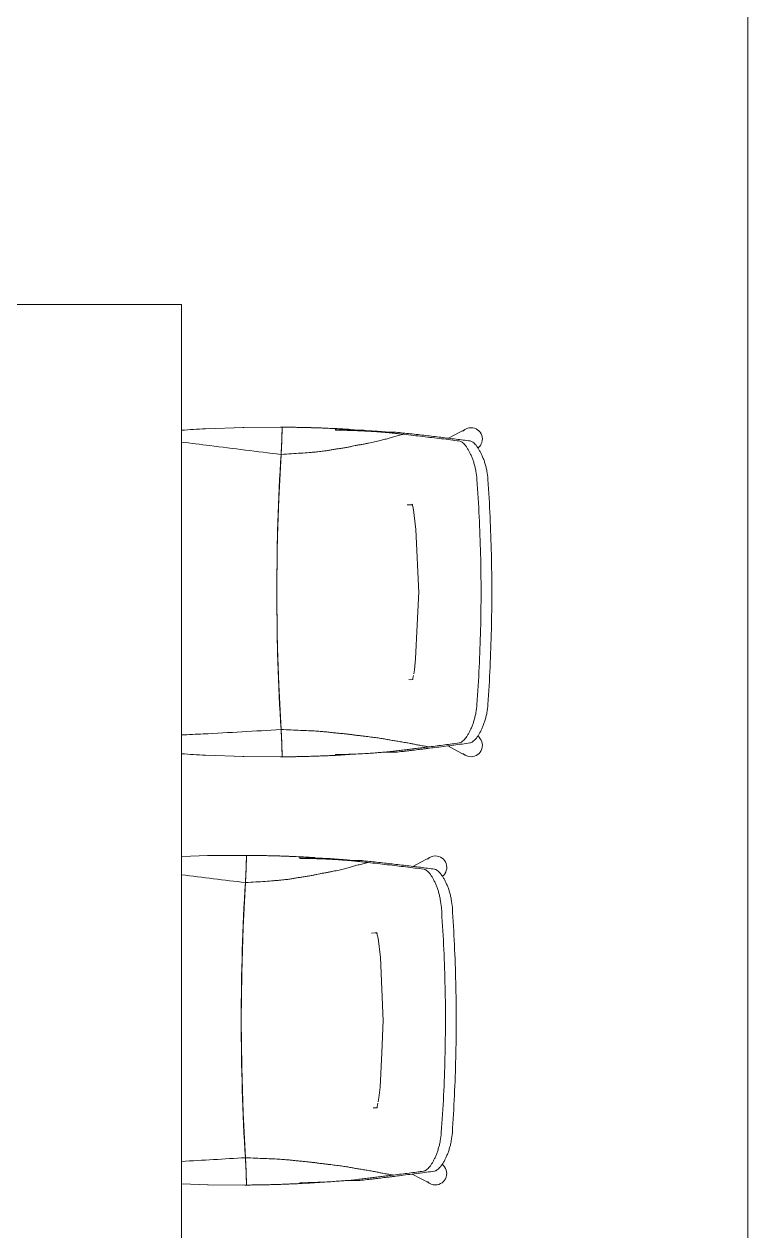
# Model space of a CAD drawing. Header units: millimetres. Extents: x 586.5 to 618.3, y 239.1 to 272.6.
# Drawn here: x 592.841 to 593.922, y 246.246 to 248.049 of the extents above; entities that cross this region are included whole.
import ezdxf

# ---------------------------------------------------------------- set-up
doc = ezdxf.new("R2010")
doc.units = ezdxf.units.MM
doc.header["$LTSCALE"] = 75
doc.layers.add('A Arquitetura LRZ', color=252, linetype='Continuous', lineweight=9)
doc.layers.add('A Mobiliário LRZ', color=253, linetype='Continuous', lineweight=9)

msp = doc.modelspace()

# ---------------------------------------------------------------- linework, layer by layer
at = {"layer": 'A Arquitetura LRZ'}
msp.add_line((593.9215, 249.2604), (593.9215, 240.1799), dxfattribs=at)
at = {"layer": 'A Mobiliário LRZ'}
for p, q in [((593.0758, 247.6304), (592.0758, 247.6304)), ((593.0758, 245.4304), (593.0758, 247.6304)), ((593.1686, 247.4467), (593.1115, 247.4446)), ((593.1675, 247.4467), (593.1686, 247.4467)), ((593.2259, 247.4471), (593.1686, 247.4467)), ((593.2247, 247.4471), (593.2236, 247.4471)), ((593.2259, 247.4471), (593.2247, 247.4471)), ((593.2259, 247.4471), (593.2253, 247.4264)), ((593.3056, 247.4426), (593.3056, 247.4449)), ((593.3056, 247.443), (593.3283, 247.443)), ((593.3507, 247.4423), (593.3686, 247.4409)), ((593.4743, 247.4305), (593.5, 247.4443)), ((593.2253, 247.4264), (593.2243, 247.4063)), ((593.3686, 247.4409), (593.3865, 247.4394)), ((593.3865, 247.4394), (593.3958, 247.4394)), ((593.2243, 247.4063), (593.2209, 247.3398)), ((593.2209, 247.3398), (593.2188, 247.2708)), ((593.4129, 247.331), (593.4181, 247.3312)), ((593.4194, 247.3312), (593.4181, 247.3312)), ((593.4212, 247.331), (593.4194, 247.3312)), ((593.4201, 247.3313), (593.4197, 247.332)), ((593.4205, 247.3302), (593.4201, 247.3313)), ((593.4211, 247.3285), (593.4205, 247.3302)), ((593.4224, 247.3233), (593.4211, 247.3285)), ((593.4214, 247.331), (593.4212, 247.331)), ((593.4258, 247.2942), (593.4224, 247.3233)), ((593.4301, 247.1995), (593.4258, 247.2942)), ((593.2188, 247.2708), (593.2181, 247.2007)), ((593.2181, 247.2007), (593.2188, 247.1306)), ((593.4279, 247.1518), (593.4301, 247.2008)), ((593.4301, 247.2008), (593.4301, 247.2013)), ((593.4254, 247.1007), (593.4279, 247.1518)), ((593.2188, 247.1306), (593.2209, 247.0617)), ((593.4237, 247.0846), (593.4254, 247.1007)), ((593.4226, 247.0785), (593.4237, 247.0846)), ((593.4181, 247.0696), (593.415, 247.0697)), ((593.4181, 247.0696), (593.4212, 247.0698)), ((593.421, 247.0719), (593.4215, 247.0738)), ((593.4212, 247.0698), (593.421, 247.0719)), ((593.4215, 247.0738), (593.4221, 247.0761)), ((593.2209, 247.0617), (593.2243, 246.9952)), ((593.2243, 246.9952), (593.2253, 246.9751)), ((593.2253, 246.9751), (593.2259, 246.9543)), ((593.1115, 246.9568), (593.1686, 246.9547)), ((593.1686, 246.9547), (593.1675, 246.9548)), ((593.1686, 246.9547), (593.2259, 246.9543)), ((593.2236, 246.9543), (593.2247, 246.9543)), ((593.2247, 246.9543), (593.2259, 246.9543)), ((593.3056, 246.9565), (593.3056, 246.9577)), ((593.3202, 246.9573), (593.3056, 246.9573)), ((593.3202, 246.9573), (593.3347, 246.9581)), ((593.3347, 246.9581), (593.3493, 246.9591)), ((593.3951, 246.9611), (593.3778, 246.9611)), ((593.5, 246.9565), (593.4735, 246.9707)), ((593.1154, 246.8067), (593.0758, 246.8054)), ((593.1143, 246.8067), (593.1154, 246.8067)), ((593.1727, 246.8071), (593.1154, 246.8067)), ((593.1716, 246.8071), (593.1704, 246.8071)), ((593.1727, 246.8071), (593.1716, 246.8071)), ((593.1727, 246.8071), (593.1721, 246.7864)), ((593.2524, 246.8026), (593.2524, 246.8049)), ((593.2524, 246.803), (593.2751, 246.803)), ((593.2975, 246.8023), (593.3154, 246.8009)), ((593.3154, 246.8009), (593.3333, 246.7994)), ((593.3333, 246.7994), (593.3426, 246.7994)), ((593.4211, 246.7905), (593.4469, 246.8043)), ((593.1721, 246.7864), (593.1711, 246.7663)), ((593.1711, 246.7663), (593.1677, 246.6998)), ((593.1677, 246.6998), (593.1656, 246.6308)), ((593.3597, 246.691), (593.3649, 246.6912)), ((593.3662, 246.6912), (593.3649, 246.6912)), ((593.3681, 246.691), (593.3662, 246.6912)), ((593.3669, 246.6913), (593.3665, 246.692)), ((593.3673, 246.6902), (593.3669, 246.6913)), ((593.3679, 246.6885), (593.3673, 246.6902)), ((593.3692, 246.6833), (593.3679, 246.6885)), ((593.3682, 246.691), (593.3681, 246.691)), ((593.3727, 246.6542), (593.3692, 246.6833)), ((593.377, 246.5595), (593.3727, 246.6542)), ((593.1656, 246.6308), (593.1649, 246.5607)), ((593.1649, 246.5607), (593.1656, 246.4906)), ((593.3747, 246.5118), (593.3769, 246.5608)), ((593.3769, 246.5608), (593.377, 246.5613)), ((593.3722, 246.4607), (593.3747, 246.5118)), ((593.1656, 246.4906), (593.1677, 246.4217)), ((593.3705, 246.4446), (593.3722, 246.4607)), ((593.3678, 246.4319), (593.3684, 246.4338)), ((593.368, 246.4298), (593.3678, 246.4319)), ((593.3684, 246.4338), (593.369, 246.4367)), ((593.3694, 246.4385), (593.3705, 246.4446)), ((593.1677, 246.4217), (593.1711, 246.3552)), ((593.3649, 246.4296), (593.3618, 246.4297)), ((593.3649, 246.4296), (593.368, 246.4298)), ((593.1711, 246.3552), (593.1721, 246.3351)), ((593.1721, 246.3351), (593.1727, 246.3143)), ((593.4469, 246.3165), (593.4203, 246.3307)), ((593.0758, 246.316), (593.1154, 246.3147)), ((593.1154, 246.3147), (593.1143, 246.3148)), ((593.1154, 246.3147), (593.1727, 246.3143)), ((593.1704, 246.3143), (593.1716, 246.3143)), ((593.1716, 246.3143), (593.1727, 246.3143)), ((593.2524, 246.3165), (593.2524, 246.3177)), ((593.267, 246.3173), (593.2524, 246.3173)), ((593.267, 246.3173), (593.2816, 246.3181)), ((593.2816, 246.3181), (593.2961, 246.3191)), ((593.3419, 246.3211), (593.3247, 246.3211))]:
    msp.add_line(p, q, dxfattribs=at)
for centre, radius, start, end in [((593.2115, 245.4669), 1.9803, 86.6267, 87.2757), ((593.3826, 247.466), 0.059, 202.1782, 202.9531), ((593.5081, 247.4293), 0.017, 90, 135), ((593.5081, 247.4293), 0.017, 307.5087, 90), ((593.5081, 246.9715), 0.017, 270, 54.1289), ((593.2115, 248.9346), 1.9803, 272.7243, 273.1475), ((593.4507, 246.948), 0.074, 169.653, 169.7774), ((593.5081, 246.9715), 0.017, 225, 270), ((593.1583, 244.8269), 1.9803, 86.6267, 87.2757), ((593.3294, 246.826), 0.059, 202.1782, 202.9531), ((593.4549, 246.7893), 0.017, 90, 135), ((593.4549, 246.7893), 0.017, 307.5087, 90), ((593.4549, 246.3315), 0.017, 270, 54.1289), ((593.1583, 248.2946), 1.9803, 272.7243, 273.1475), ((593.3975, 246.308), 0.074, 169.653, 169.7774), ((593.4549, 246.3315), 0.017, 225, 270)]:
    msp.add_arc(centre, radius, start, end, dxfattribs=at)
for centre, major_axis, start_param, end_param in [((593.2044, 247.4614), (0, -0.1434), 1.176399, 1.471048), ((593.2986, 247.2007), (0, -0.5341), 4.317308, 5.10747), ((593.2044, 246.94), (0, -0.1434), 1.670545, 1.965193), ((593.1512, 246.8214), (0, -0.1434), 1.176399, 1.471048), ((593.2454, 246.5607), (0, -0.5341), 4.317308, 5.10747), ((593.1512, 246.3), (0, -0.1434), 1.670545, 1.965193)]:
    msp.add_ellipse(centre, major_axis=major_axis, ratio=0.150716, start_param=start_param, end_param=end_param, dxfattribs=at)
for points in [[(593.1115, 247.4446), (593.0996, 247.444), (593.0877, 247.4433), (593.0758, 247.4425)], [(593.242, 247.4469), (593.2429, 247.4469), (593.2438, 247.4469), (593.2447, 247.4469)], [(593.3056, 247.4449), (593.3062, 247.4449), (593.3068, 247.4449), (593.3074, 247.4448)], [(593.3283, 247.443), (593.3321, 247.4429), (593.3395, 247.4427), (593.347, 247.4424), (593.3507, 247.4423)], [(593.3642, 247.4413), (593.3685, 247.4409), (593.3725, 247.4406), (593.3762, 247.4403)], [(593.3958, 247.4394), (593.3996, 247.4391), (593.407, 247.4383), (593.4138, 247.4376), (593.4171, 247.4372)], [(593.4906, 247.4264), (593.482, 247.4276), (593.4642, 247.4298), (593.4364, 247.4331), (593.4173, 247.4353), (593.4076, 247.4364)], [(593.4171, 247.4372), (593.4211, 247.4368), (593.429, 247.4359), (593.4406, 247.4346), (593.4519, 247.4332), (593.4631, 247.4319), (593.4745, 247.4305), (593.4858, 247.4292), (593.4964, 247.4278), (593.5033, 247.4269), (593.5066, 247.4264)], [(593.4456, 246.9692), (593.4535, 246.9702), (593.469, 246.9722), (593.4835, 246.9741), (593.4905, 246.9751)], [(593.5065, 246.9751), (593.4988, 246.974), (593.4827, 246.9718), (593.4657, 246.9697), (593.4569, 246.9686)], [(593.0758, 246.9589), (593.0877, 246.9581), (593.0996, 246.9574), (593.1115, 246.9568)], [(593.2465, 246.9546), (593.245, 246.9546), (593.2435, 246.9545), (593.242, 246.9545)], [(593.2751, 246.9553), (593.2732, 246.9552), (593.2714, 246.9552), (593.2696, 246.9551)], [(593.293, 246.956), (593.2923, 246.9559), (593.2916, 246.9559), (593.2909, 246.9559)], [(593.3056, 246.9577), (593.3112, 246.9578), (593.322, 246.958), (593.3365, 246.9585), (593.3452, 246.9589), (593.3493, 246.9591)], [(593.3356, 246.9582), (593.3353, 246.9582), (593.335, 246.9581), (593.3348, 246.9581)], [(593.3493, 246.9591), (593.353, 246.9593), (593.3601, 246.9599), (593.3697, 246.9606), (593.3753, 246.9611), (593.3779, 246.9613)], [(593.1888, 246.8069), (593.1897, 246.8069), (593.1906, 246.8069), (593.1915, 246.8069)], [(593.2524, 246.8049), (593.253, 246.8049), (593.2536, 246.8049), (593.2542, 246.8048)], [(593.2751, 246.803), (593.2789, 246.8029), (593.2864, 246.8027), (593.2938, 246.8024), (593.2975, 246.8023)], [(593.311, 246.8013), (593.3153, 246.8009), (593.3193, 246.8006), (593.323, 246.8003)], [(593.3426, 246.7994), (593.3464, 246.7991), (593.3538, 246.7983), (593.3606, 246.7976), (593.3639, 246.7972)], [(593.4375, 246.7864), (593.4288, 246.7876), (593.4111, 246.7898), (593.3832, 246.7931), (593.3641, 246.7953), (593.3544, 246.7964)], [(593.3639, 246.7972), (593.3679, 246.7968), (593.3758, 246.7959), (593.3874, 246.7946), (593.3987, 246.7932), (593.4099, 246.7919), (593.4214, 246.7905), (593.4326, 246.7892), (593.4432, 246.7878), (593.4501, 246.7869), (593.4534, 246.7864)], [(593.0758, 246.7781), (593.1075, 246.7741), (593.1393, 246.7702), (593.1711, 246.7663)], [(593.0758, 246.3497), (593.1075, 246.3514), (593.1393, 246.3532), (593.1711, 246.3552)], [(593.3924, 246.3292), (593.4004, 246.3302), (593.4158, 246.3322), (593.4303, 246.3341), (593.4373, 246.3351)], [(593.4533, 246.3351), (593.4456, 246.334), (593.4295, 246.3318), (593.4125, 246.3297), (593.4037, 246.3286)], [(593.1933, 246.3146), (593.1918, 246.3146), (593.1903, 246.3145), (593.1888, 246.3145)], [(593.2219, 246.3153), (593.22, 246.3152), (593.2182, 246.3152), (593.2164, 246.3151)], [(593.2398, 246.316), (593.2391, 246.3159), (593.2384, 246.3159), (593.2378, 246.3159)], [(593.2524, 246.3177), (593.2581, 246.3178), (593.2688, 246.318), (593.2833, 246.3185), (593.292, 246.3189), (593.2961, 246.3191)], [(593.2824, 246.3182), (593.2821, 246.3182), (593.2819, 246.3181), (593.2816, 246.3181)], [(593.2961, 246.3191), (593.2998, 246.3193), (593.3069, 246.3199), (593.3165, 246.3206), (593.3221, 246.3211), (593.3247, 246.3213)]]:
    msp.add_open_spline(points, degree=3, dxfattribs=at)
for points, knots in [([(593.3056, 247.4449), (593.3021, 247.4451), (593.2975, 247.4453), (593.2918, 247.4455), (593.288, 247.4457), (593.2831, 247.4459), (593.2781, 247.446), (593.274, 247.4462), (593.2698, 247.4463), (593.2644, 247.4465), (593.2573, 247.4466), (593.25, 247.4468), (593.242, 247.4469), (593.2339, 247.447), (593.2286, 247.4471), (593.2259, 247.4471)], [-1, -1, -1, -1, -0.85, -0.8125, -0.775, -0.7, -0.625, -0.5875, -0.55, -0.475, -0.4, -0.3, -0.2, -0.1, 0, 0, 0, 0]), ([(593.258, 247.4466), (593.2588, 247.4466), (593.2614, 247.4465), (593.2658, 247.4464), (593.2707, 247.4463), (593.2739, 247.4462), (593.2751, 247.4461)], [-0.6732069, -0.6732069, -0.6732069, -0.6732069, -0.65, -0.6, -0.55, -0.5167063, -0.5167063, -0.5167063, -0.5167063]), ([(593.4076, 247.4364), (593.4055, 247.4367), (593.4013, 247.4371), (593.3961, 247.4377), (593.392, 247.4381), (593.3891, 247.4384), (593.3861, 247.4387), (593.383, 247.439), (593.3798, 247.4393), (593.3766, 247.4396), (593.3732, 247.4398), (593.3695, 247.4401), (593.3654, 247.4404), (593.3612, 247.4407), (593.3567, 247.4409), (593.3527, 247.4411), (593.3494, 247.4413), (593.346, 247.4415), (593.3416, 247.4417), (593.336, 247.4419), (593.3303, 247.4421), (593.3244, 247.4423), (593.3163, 247.4424), (593.31, 247.4426), (593.3056, 247.4426)], [-1, -1, -1, -1, -0.916667, -0.833333, -0.791667, -0.75, -0.708333, -0.666667, -0.625, -0.583333, -0.541667, -0.5, -0.458333, -0.416667, -0.375, -0.333333, -0.3125, -0.291667, -0.25, -0.208333, -0.166667, -0.125, -0.083333, 0, 0, 0, 0]), ([(593.0757, 247.4248), (593.0898, 247.423), (593.1392, 247.4168), (593.1888, 247.4107), (593.2243, 247.4063)], [0.300689, 0.300689, 0.300689, 0.300689, 0.5, 1, 1, 1, 1]), ([(593.2243, 247.4063), (593.2298, 247.4066), (593.2401, 247.4073), (593.2541, 247.4082), (593.2645, 247.409), (593.2721, 247.4096), (593.279, 247.4102), (593.286, 247.411), (593.2924, 247.4119), (593.2978, 247.4129), (593.3031, 247.4138), (593.3078, 247.4145), (593.3118, 247.4151), (593.3151, 247.4156), (593.3183, 247.416), (593.3213, 247.4166), (593.3241, 247.4171), (593.3266, 247.4176), (593.3288, 247.4181), (593.3314, 247.4187), (593.3352, 247.4195), (593.3393, 247.4203), (593.3429, 247.4209), (593.3465, 247.4215), (593.3506, 247.4223), (593.3552, 247.4232), (593.3597, 247.4242), (593.3642, 247.4251), (593.3684, 247.4261), (593.3737, 247.4273), (593.3797, 247.4289), (593.3858, 247.4308), (593.3914, 247.4324), (593.3961, 247.4336), (593.3998, 247.4346), (593.4037, 247.4355), (593.4063, 247.4361), (593.4076, 247.4364)], [0, 0, 0, 0, 0.03125, 0.0625, 0.09375, 0.109375, 0.125, 0.15625, 0.1875, 0.21875, 0.25, 0.28125, 0.296875, 0.3125, 0.328125, 0.34375, 0.359375, 0.375, 0.390625, 0.40625, 0.4375, 0.46875, 0.484375, 0.5, 0.53125, 0.5625, 0.59375, 0.625, 0.65625, 0.6875, 0.75, 0.8125, 0.875, 0.90625, 0.9375, 0.96875, 1, 1, 1, 1]), ([(593.517, 247.369), (593.5166, 247.3731), (593.5159, 247.3794), (593.5141, 247.3875), (593.5128, 247.3924), (593.5116, 247.3961), (593.5103, 247.3997), (593.5086, 247.404), (593.5065, 247.4088), (593.5042, 247.413), (593.5019, 247.4168), (593.4988, 247.4211), (593.4949, 247.4249), (593.492, 247.4262), (593.4906, 247.4264)], [-1, -1, -1, -1, -0.857143, -0.785714, -0.714286, -0.678571, -0.642857, -0.571429, -0.5, -0.428571, -0.357143, -0.285714, -0.142857, 0, 0, 0, 0]), ([(593.5066, 247.4264), (593.508, 247.4262), (593.5109, 247.4249), (593.5148, 247.4211), (593.518, 247.4168), (593.5204, 247.413), (593.5223, 247.4095), (593.5238, 247.4064), (593.5249, 247.404), (593.5259, 247.4015), (593.527, 247.3988), (593.528, 247.3961), (593.5292, 247.3924), (593.5305, 247.3875), (593.5323, 247.3794), (593.5331, 247.3731), (593.5334, 247.369)], [-1, -1, -1, -1, -0.857143, -0.714286, -0.642857, -0.571429, -0.5, -0.464286, -0.428571, -0.392857, -0.357143, -0.321429, -0.285714, -0.214286, -0.142857, 0, 0, 0, 0]), ([(593.5169, 247.0326), (593.5183, 247.0511), (593.5205, 247.0883), (593.5233, 247.1632), (593.5233, 247.2384), (593.5205, 247.3132), (593.5183, 247.3504), (593.517, 247.369)], [-1, -1, -1, -1, -0.833333, -0.666667, -0.333333, -0.166667, 0, 0, 0, 0]), ([(593.5334, 247.369), (593.5346, 247.3504), (593.5367, 247.3132), (593.5394, 247.2384), (593.5394, 247.1632), (593.5367, 247.0883), (593.5346, 247.0511), (593.5334, 247.0326)], [-1, -1, -1, -1, -0.833333, -0.666667, -0.333333, -0.166667, 0, 0, 0, 0]), ([(593.4905, 246.9751), (593.4919, 246.9753), (593.4948, 246.9767), (593.4987, 246.9806), (593.5018, 246.9848), (593.5041, 246.9886), (593.5064, 246.9928), (593.5086, 246.9976), (593.5103, 247.0019), (593.5116, 247.0055), (593.5127, 247.0092), (593.5141, 247.0141), (593.5158, 247.0222), (593.5166, 247.0285), (593.5169, 247.0326)], [-1, -1, -1, -1, -0.857143, -0.714286, -0.642857, -0.571429, -0.5, -0.428571, -0.357143, -0.321429, -0.285714, -0.214286, -0.142857, 0, 0, 0, 0]), ([(593.5334, 247.0326), (593.5331, 247.0284), (593.5323, 247.0222), (593.5305, 247.0141), (593.5291, 247.0092), (593.5279, 247.0055), (593.527, 247.0027), (593.5259, 247.0001), (593.5249, 246.9976), (593.5238, 246.9952), (593.5223, 246.9921), (593.5203, 246.9886), (593.518, 246.9848), (593.5148, 246.9806), (593.5108, 246.9767), (593.5079, 246.9753), (593.5065, 246.9751)], [-1, -1, -1, -1, -0.857143, -0.785714, -0.714286, -0.678571, -0.642857, -0.607143, -0.571429, -0.535714, -0.5, -0.428571, -0.357143, -0.285714, -0.142857, 0, 0, 0, 0]), ([(593.0757, 246.987), (593.0865, 246.9875), (593.136, 246.9899), (593.1856, 246.9928), (593.2243, 246.9952)], [0.3597645, 0.3597645, 0.3597645, 0.3597645, 0.5, 1, 1, 1, 1]), ([(593.4456, 246.9692), (593.4445, 246.9694), (593.4421, 246.9698), (593.4373, 246.9706), (593.4325, 246.9714), (593.428, 246.9722), (593.4241, 246.973), (593.4208, 246.9737), (593.4171, 246.9745), (593.4128, 246.9753), (593.4077, 246.9761), (593.4026, 246.9769), (593.3989, 246.9775), (593.3953, 246.9781), (593.3919, 246.9787), (593.3885, 246.9792), (593.3854, 246.9798), (593.3822, 246.9804), (593.3778, 246.9812), (593.3728, 246.982), (593.3674, 246.9828), (593.3631, 246.9833), (593.3586, 246.9839), (593.3541, 246.9845), (593.3493, 246.9851), (593.3443, 246.9857), (593.3397, 246.9862), (593.3365, 246.9866), (593.3342, 246.9869), (593.332, 246.9872), (593.33, 246.9875), (593.3279, 246.9878), (593.3247, 246.9882), (593.3201, 246.9887), (593.3148, 246.9892), (593.3106, 246.9896), (593.3067, 246.99), (593.3022, 246.9904), (593.297, 246.991), (593.2916, 246.9916), (593.2851, 246.9922), (593.2767, 246.9928), (593.2657, 246.9934), (593.2534, 246.9939), (593.2397, 246.9945), (593.2296, 246.9949), (593.2243, 246.9952)], [-1, -1, -1, -1, -0.977273, -0.954545, -0.909091, -0.886364, -0.863636, -0.818182, -0.795455, -0.772727, -0.727273, -0.704545, -0.681818, -0.659091, -0.636364, -0.613636, -0.590909, -0.568182, -0.545455, -0.5, -0.477273, -0.454545, -0.431818, -0.409091, -0.386364, -0.363636, -0.340909, -0.329545, -0.318182, -0.306818, -0.295455, -0.284091, -0.272727, -0.25, -0.227273, -0.215909, -0.204545, -0.181818, -0.159091, -0.136364, -0.113636, -0.090909, -0.068182, -0.045455, -0.022727, 0, 0, 0, 0]), ([(593.2259, 246.9543), (593.2286, 246.9543), (593.2339, 246.9544), (593.242, 246.9545), (593.25, 246.9546), (593.258, 246.9548), (593.2666, 246.955), (593.2737, 246.9553), (593.2791, 246.9554), (593.2831, 246.9556), (593.287, 246.9557), (593.2909, 246.9559), (593.2947, 246.956), (593.2996, 246.9562), (593.3032, 246.9564), (593.3056, 246.9565)], [-1, -1, -1, -1, -0.9, -0.8, -0.7, -0.6, -0.5, -0.4, -0.35, -0.3, -0.25, -0.2, -0.15, -0.1, 0, 0, 0, 0]), ([(593.3778, 246.9611), (593.381, 246.9614), (593.3856, 246.9619), (593.3916, 246.9626), (593.396, 246.9631), (593.4002, 246.9636), (593.4044, 246.9641), (593.4085, 246.9647), (593.4126, 246.9652), (593.4166, 246.9657), (593.4205, 246.9661), (593.4244, 246.9666), (593.4284, 246.9671), (593.4326, 246.9676), (593.4383, 246.9683), (593.4426, 246.9689), (593.4456, 246.9692)], [-1, -1, -1, -1, -0.875, -0.8125, -0.75, -0.6875, -0.625, -0.5625, -0.5, -0.4375, -0.375, -0.3125, -0.25, -0.1875, -0.125, 0, 0, 0, 0]), ([(593.4569, 246.9686), (593.4533, 246.9681), (593.448, 246.9675), (593.4412, 246.9666), (593.436, 246.966), (593.4311, 246.9654), (593.4263, 246.9648), (593.4215, 246.9642), (593.4166, 246.9636), (593.4113, 246.963), (593.4043, 246.9622), (593.3988, 246.9615), (593.3951, 246.9611)], [-1, -1, -1, -1, -0.833333, -0.75, -0.666667, -0.583333, -0.5, -0.416667, -0.333333, -0.25, -0.166667, 0, 0, 0, 0]), ([(593.1711, 246.7663), (593.1766, 246.7666), (593.1869, 246.7673), (593.2009, 246.7682), (593.2113, 246.769), (593.2189, 246.7696), (593.2258, 246.7702), (593.2328, 246.771), (593.2392, 246.7719), (593.2446, 246.7729), (593.2499, 246.7738), (593.2546, 246.7745), (593.2586, 246.7751), (593.2619, 246.7756), (593.2652, 246.776), (593.2681, 246.7766), (593.2709, 246.7771), (593.2734, 246.7776), (593.2756, 246.7781), (593.2782, 246.7787), (593.282, 246.7795), (593.2861, 246.7803), (593.2898, 246.7809), (593.2933, 246.7815), (593.2974, 246.7823), (593.3021, 246.7832), (593.3066, 246.7842), (593.311, 246.7851), (593.3152, 246.7861), (593.3205, 246.7873), (593.3265, 246.7889), (593.3327, 246.7908), (593.3382, 246.7924), (593.343, 246.7936), (593.3467, 246.7946), (593.3505, 246.7955), (593.3531, 246.7961), (593.3544, 246.7964)], [0, 0, 0, 0, 0.03125, 0.0625, 0.09375, 0.109375, 0.125, 0.15625, 0.1875, 0.21875, 0.25, 0.28125, 0.296875, 0.3125, 0.328125, 0.34375, 0.359375, 0.375, 0.390625, 0.40625, 0.4375, 0.46875, 0.484375, 0.5, 0.53125, 0.5625, 0.59375, 0.625, 0.65625, 0.6875, 0.75, 0.8125, 0.875, 0.90625, 0.9375, 0.96875, 1, 1, 1, 1]), ([(593.2524, 246.8049), (593.2489, 246.8051), (593.2443, 246.8053), (593.2386, 246.8055), (593.2348, 246.8057), (593.2299, 246.8059), (593.2249, 246.806), (593.2208, 246.8062), (593.2166, 246.8063), (593.2112, 246.8065), (593.2041, 246.8066), (593.1968, 246.8068), (593.1888, 246.8069), (593.1807, 246.807), (593.1754, 246.8071), (593.1727, 246.8071)], [-1, -1, -1, -1, -0.85, -0.8125, -0.775, -0.7, -0.625, -0.5875, -0.55, -0.475, -0.4, -0.3, -0.2, -0.1, 0, 0, 0, 0]), ([(593.2048, 246.8066), (593.2057, 246.8066), (593.2082, 246.8065), (593.2126, 246.8064), (593.2175, 246.8063), (593.2207, 246.8062), (593.2219, 246.8061)], [-0.6732069, -0.6732069, -0.6732069, -0.6732069, -0.65, -0.6, -0.55, -0.5167063, -0.5167063, -0.5167063, -0.5167063]), ([(593.3544, 246.7964), (593.3523, 246.7967), (593.3481, 246.7971), (593.3429, 246.7977), (593.3389, 246.7981), (593.3359, 246.7984), (593.3329, 246.7987), (593.3298, 246.799), (593.3266, 246.7993), (593.3234, 246.7996), (593.32, 246.7998), (593.3163, 246.8001), (593.3123, 246.8004), (593.308, 246.8007), (593.3035, 246.8009), (593.2995, 246.8011), (593.2962, 246.8013), (593.2928, 246.8015), (593.2884, 246.8017), (593.2828, 246.8019), (593.2771, 246.8021), (593.2712, 246.8023), (593.2631, 246.8024), (593.2568, 246.8026), (593.2524, 246.8026)], [-1, -1, -1, -1, -0.916667, -0.833333, -0.791667, -0.75, -0.708333, -0.666667, -0.625, -0.583333, -0.541667, -0.5, -0.458333, -0.416667, -0.375, -0.333333, -0.3125, -0.291667, -0.25, -0.208333, -0.166667, -0.125, -0.083333, 0, 0, 0, 0]), ([(593.4638, 246.729), (593.4634, 246.7331), (593.4627, 246.7394), (593.4609, 246.7475), (593.4596, 246.7524), (593.4584, 246.7561), (593.4571, 246.7597), (593.4554, 246.764), (593.4533, 246.7688), (593.451, 246.773), (593.4487, 246.7768), (593.4456, 246.7811), (593.4417, 246.7849), (593.4389, 246.7862), (593.4375, 246.7864)], [-1, -1, -1, -1, -0.857143, -0.785714, -0.714286, -0.678571, -0.642857, -0.571429, -0.5, -0.428571, -0.357143, -0.285714, -0.142857, 0, 0, 0, 0]), ([(593.4534, 246.7864), (593.4548, 246.7862), (593.4577, 246.7849), (593.4616, 246.7811), (593.4648, 246.7768), (593.4672, 246.773), (593.4691, 246.7695), (593.4706, 246.7664), (593.4717, 246.764), (593.4728, 246.7615), (593.4738, 246.7588), (593.4748, 246.7561), (593.476, 246.7524), (593.4773, 246.7475), (593.4791, 246.7394), (593.4799, 246.7331), (593.4802, 246.729)], [-1, -1, -1, -1, -0.857143, -0.714286, -0.642857, -0.571429, -0.5, -0.464286, -0.428571, -0.392857, -0.357143, -0.321429, -0.285714, -0.214286, -0.142857, 0, 0, 0, 0]), ([(593.4637, 246.3926), (593.4651, 246.4111), (593.4673, 246.4483), (593.4701, 246.5232), (593.4702, 246.5984), (593.4673, 246.6732), (593.4651, 246.7104), (593.4638, 246.729)], [-1, -1, -1, -1, -0.833333, -0.666667, -0.333333, -0.166667, 0, 0, 0, 0]), ([(593.4802, 246.729), (593.4814, 246.7104), (593.4835, 246.6732), (593.4862, 246.5984), (593.4862, 246.5232), (593.4835, 246.4483), (593.4814, 246.4111), (593.4802, 246.3926)], [-1, -1, -1, -1, -0.833333, -0.666667, -0.333333, -0.166667, 0, 0, 0, 0]), ([(593.4373, 246.3351), (593.4387, 246.3353), (593.4416, 246.3367), (593.4455, 246.3406), (593.4486, 246.3448), (593.451, 246.3486), (593.4532, 246.3528), (593.4554, 246.3576), (593.4571, 246.3619), (593.4584, 246.3655), (593.4595, 246.3692), (593.4609, 246.3741), (593.4626, 246.3822), (593.4634, 246.3885), (593.4637, 246.3926)], [-1, -1, -1, -1, -0.857143, -0.714286, -0.642857, -0.571429, -0.5, -0.428571, -0.357143, -0.321429, -0.285714, -0.214286, -0.142857, 0, 0, 0, 0]), ([(593.4802, 246.3926), (593.4799, 246.3884), (593.4791, 246.3822), (593.4773, 246.3741), (593.476, 246.3692), (593.4748, 246.3655), (593.4738, 246.3627), (593.4727, 246.3601), (593.4717, 246.3576), (593.4706, 246.3552), (593.4691, 246.3521), (593.4672, 246.3486), (593.4648, 246.3448), (593.4616, 246.3406), (593.4577, 246.3367), (593.4547, 246.3353), (593.4533, 246.3351)], [-1, -1, -1, -1, -0.857143, -0.785714, -0.714286, -0.678571, -0.642857, -0.607143, -0.571429, -0.535714, -0.5, -0.428571, -0.357143, -0.285714, -0.142857, 0, 0, 0, 0]), ([(593.3924, 246.3292), (593.3913, 246.3294), (593.3889, 246.3298), (593.3842, 246.3306), (593.3793, 246.3314), (593.3749, 246.3322), (593.3709, 246.333), (593.3676, 246.3337), (593.3639, 246.3345), (593.3596, 246.3353), (593.3545, 246.3361), (593.3494, 246.3369), (593.3457, 246.3375), (593.3421, 246.3381), (593.3387, 246.3387), (593.3354, 246.3392), (593.3322, 246.3398), (593.329, 246.3404), (593.3246, 246.3412), (593.3196, 246.342), (593.3142, 246.3428), (593.3099, 246.3433), (593.3054, 246.3439), (593.3009, 246.3445), (593.2962, 246.3451), (593.2911, 246.3457), (593.2865, 246.3462), (593.2833, 246.3466), (593.281, 246.3469), (593.2788, 246.3472), (593.2768, 246.3475), (593.2747, 246.3478), (593.2715, 246.3482), (593.2669, 246.3487), (593.2616, 246.3492), (593.2574, 246.3496), (593.2535, 246.35), (593.249, 246.3504), (593.2438, 246.351), (593.2384, 246.3516), (593.2319, 246.3522), (593.2235, 246.3528), (593.2125, 246.3534), (593.2003, 246.3539), (593.1866, 246.3545), (593.1764, 246.3549), (593.1711, 246.3552)], [-1, -1, -1, -1, -0.977273, -0.954545, -0.909091, -0.886364, -0.863636, -0.818182, -0.795455, -0.772727, -0.727273, -0.704545, -0.681818, -0.659091, -0.636364, -0.613636, -0.590909, -0.568182, -0.545455, -0.5, -0.477273, -0.454545, -0.431818, -0.409091, -0.386364, -0.363636, -0.340909, -0.329545, -0.318182, -0.306818, -0.295455, -0.284091, -0.272727, -0.25, -0.227273, -0.215909, -0.204545, -0.181818, -0.159091, -0.136364, -0.113636, -0.090909, -0.068182, -0.045455, -0.022727, 0, 0, 0, 0]), ([(593.3247, 246.3211), (593.3278, 246.3214), (593.3324, 246.3219), (593.3384, 246.3226), (593.3428, 246.3231), (593.3471, 246.3236), (593.3512, 246.3241), (593.3553, 246.3247), (593.3594, 246.3252), (593.3634, 246.3257), (593.3673, 246.3261), (593.3712, 246.3266), (593.3752, 246.3271), (593.3794, 246.3276), (593.3851, 246.3283), (593.3895, 246.3289), (593.3924, 246.3292)], [-1, -1, -1, -1, -0.875, -0.8125, -0.75, -0.6875, -0.625, -0.5625, -0.5, -0.4375, -0.375, -0.3125, -0.25, -0.1875, -0.125, 0, 0, 0, 0]), ([(593.4037, 246.3286), (593.4001, 246.3281), (593.3949, 246.3275), (593.388, 246.3266), (593.3829, 246.326), (593.3779, 246.3254), (593.3731, 246.3248), (593.3684, 246.3242), (593.3634, 246.3236), (593.3582, 246.323), (593.3511, 246.3222), (593.3456, 246.3215), (593.3419, 246.3211)], [-1, -1, -1, -1, -0.833333, -0.75, -0.666667, -0.583333, -0.5, -0.416667, -0.333333, -0.25, -0.166667, 0, 0, 0, 0]), ([(593.1727, 246.3143), (593.1754, 246.3143), (593.1807, 246.3144), (593.1888, 246.3145), (593.1968, 246.3146), (593.2048, 246.3148), (593.2134, 246.315), (593.2205, 246.3153), (593.2259, 246.3154), (593.2299, 246.3156), (593.2338, 246.3157), (593.2377, 246.3159), (593.2415, 246.316), (593.2464, 246.3162), (593.2501, 246.3164), (593.2524, 246.3165)], [-1, -1, -1, -1, -0.9, -0.8, -0.7, -0.6, -0.5, -0.4, -0.35, -0.3, -0.25, -0.2, -0.15, -0.1, 0, 0, 0, 0])]:
    msp.add_open_spline(points, degree=3, knots=knots, dxfattribs=at)

doc.saveas('drawing.dxf')
